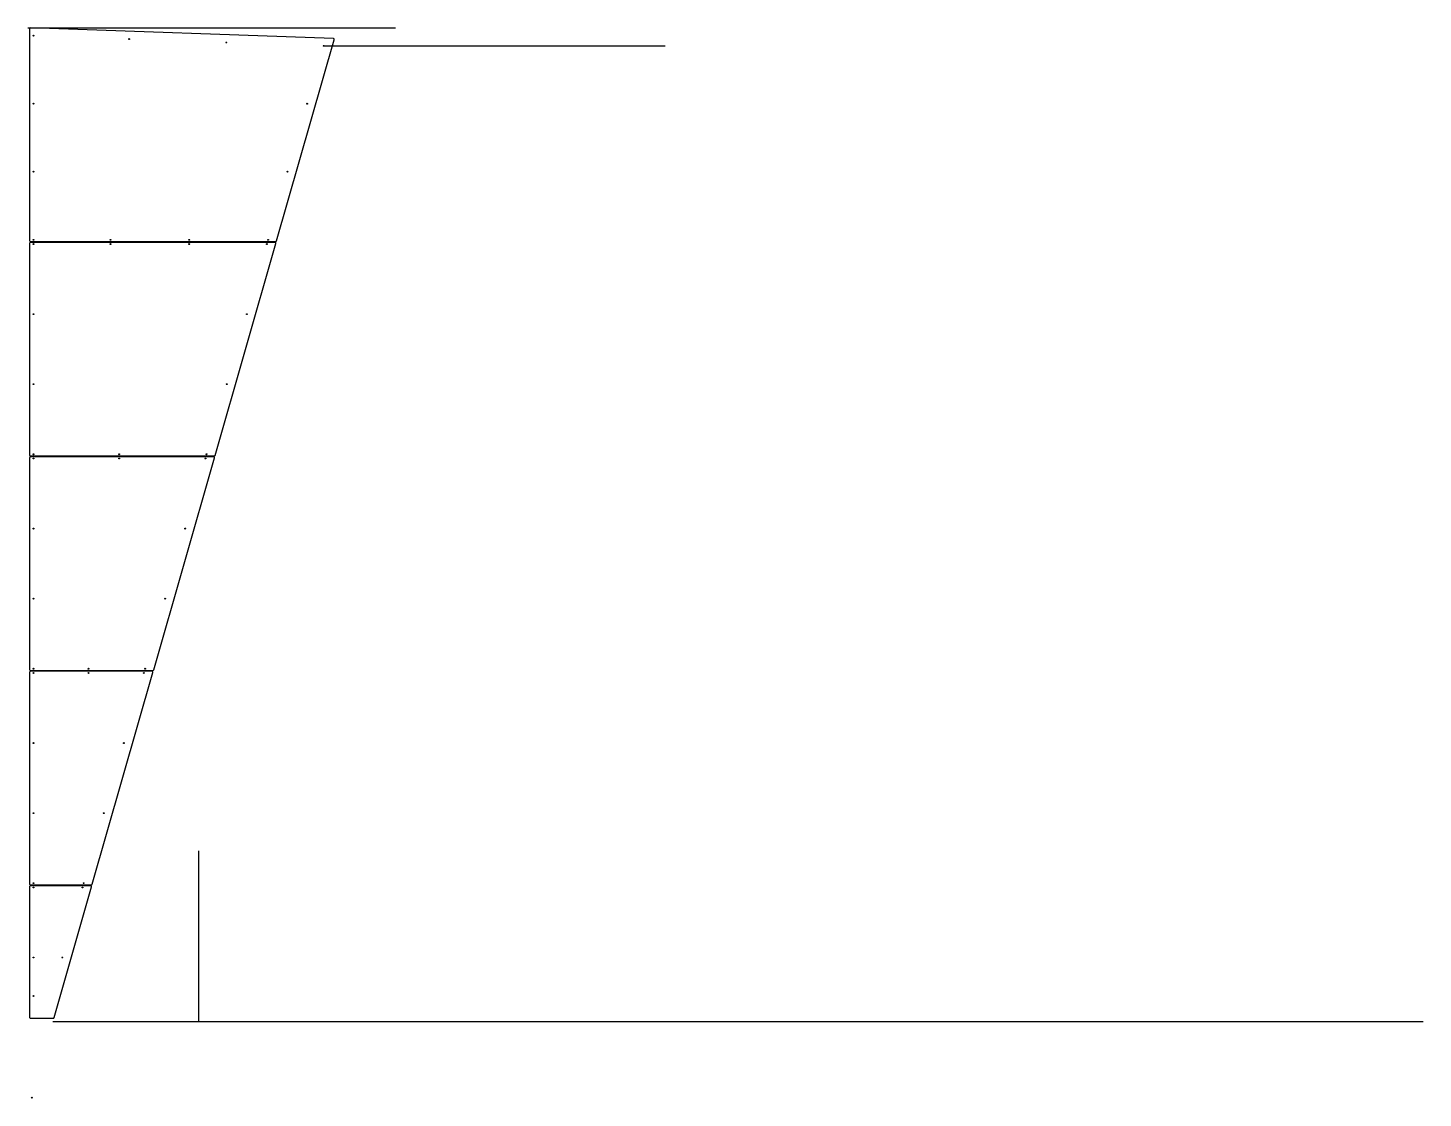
# Model space of a CAD drawing. Header units: millimetres. Extents: x 0 to 8168, y -448 to 5815.
import ezdxf

# ---------------------------------------------------------------- set-up
doc = ezdxf.new("R2010")
doc.units = ezdxf.units.MM
doc.layers.get('0').update_dxf_attribs({"linetype": 'CONTINUOUS'})

msp = doc.modelspace()

# ---------------------------------------------------------------- linework, layer by layer
for p, q in [((0, 5815), (2151, 5815)), ((1731.4, 5710), (3731.4, 5710)), ((1000, 0), (1000, 1000)), ((146, 0), (8167.7, 0))]:
    msp.add_line(p, q)
for points in [[(1789, 5752.5), (15.2, 5814.5, 0.424475), (10, 5809.5), (10, 4570, 0.414212), (15, 4565), (1451.2, 4565, 0.334596), (1456, 4568.6), (1793.7, 5746.1, 0.487733)], [(1446.9, 4560), (15, 4560, 0.414215), (10, 4555), (10, 3315, 0.414212), (15, 3310), (1091.4, 3310, 0.334596), (1096.2, 3313.6), (1451.7, 4553.6, 0.49858)], [(1087.1, 3305), (15, 3305, 0.414215), (10, 3300), (10, 2060, 0.414212), (15, 2055), (731.5, 2055, 0.334596), (736.3, 2058.6), (1091.9, 3298.6, 0.49858)], [(727.2, 2050), (15, 2050, 0.414215), (10, 2045), (10, 805, 0.414212), (15, 800), (371.6, 800, 0.334596), (376.4, 803.6), (732, 2043.6, 0.49858)], [(367.3, 795), (15, 795, 0.414215), (10, 790), (10, 25, 0.414214), (15, 20), (148, 20, 0.334595), (152.8, 23.6), (372.1, 788.6, 0.49858)]]:
    msp.add_lwpolyline(points, format="xyb", close=True)
for centre in [(32.5, 5769.6), (592.5, 5749.6), (1161.8, 5729.7), (1731.4, 5710), (32.5, 5371.6), (1634.5, 5371.2), (32.5, 4973.6), (1520.3, 4973.7), (32.5, 4575), (483.5, 4575), (944.5, 4575), (1406, 4575.1), (32.5, 4550), (483.5, 4550), (944.5, 4550), (1398.8, 4550.1), (32.5, 4140), (1281.3, 4139.8), (32.5, 3730), (1163.9, 3730), (32.5, 3320), (32.5, 3295), (534.1, 3320), (534.1, 3295), (1038.9, 3295), (1046.1, 3320), (32.5, 2885), (921.2, 2885), (32.5, 2475), (803.8, 2475), (32.5, 2065), (32.5, 2040), (354.3, 2065), (354.3, 2040), (679.1, 2039.9), (686.3, 2065), (32.5, 1630), (561.6, 1629.9), (32.5, 1220), (443.9, 1220), (32.5, 810), (32.5, 785), (319.2, 784.9), (326.3, 809.8), (32.5, 375), (201.6, 374.9), (32.5, 150), (22.5, -445)]:
    msp.add_circle(centre, 2.5)

doc.saveas('drawing.dxf')
